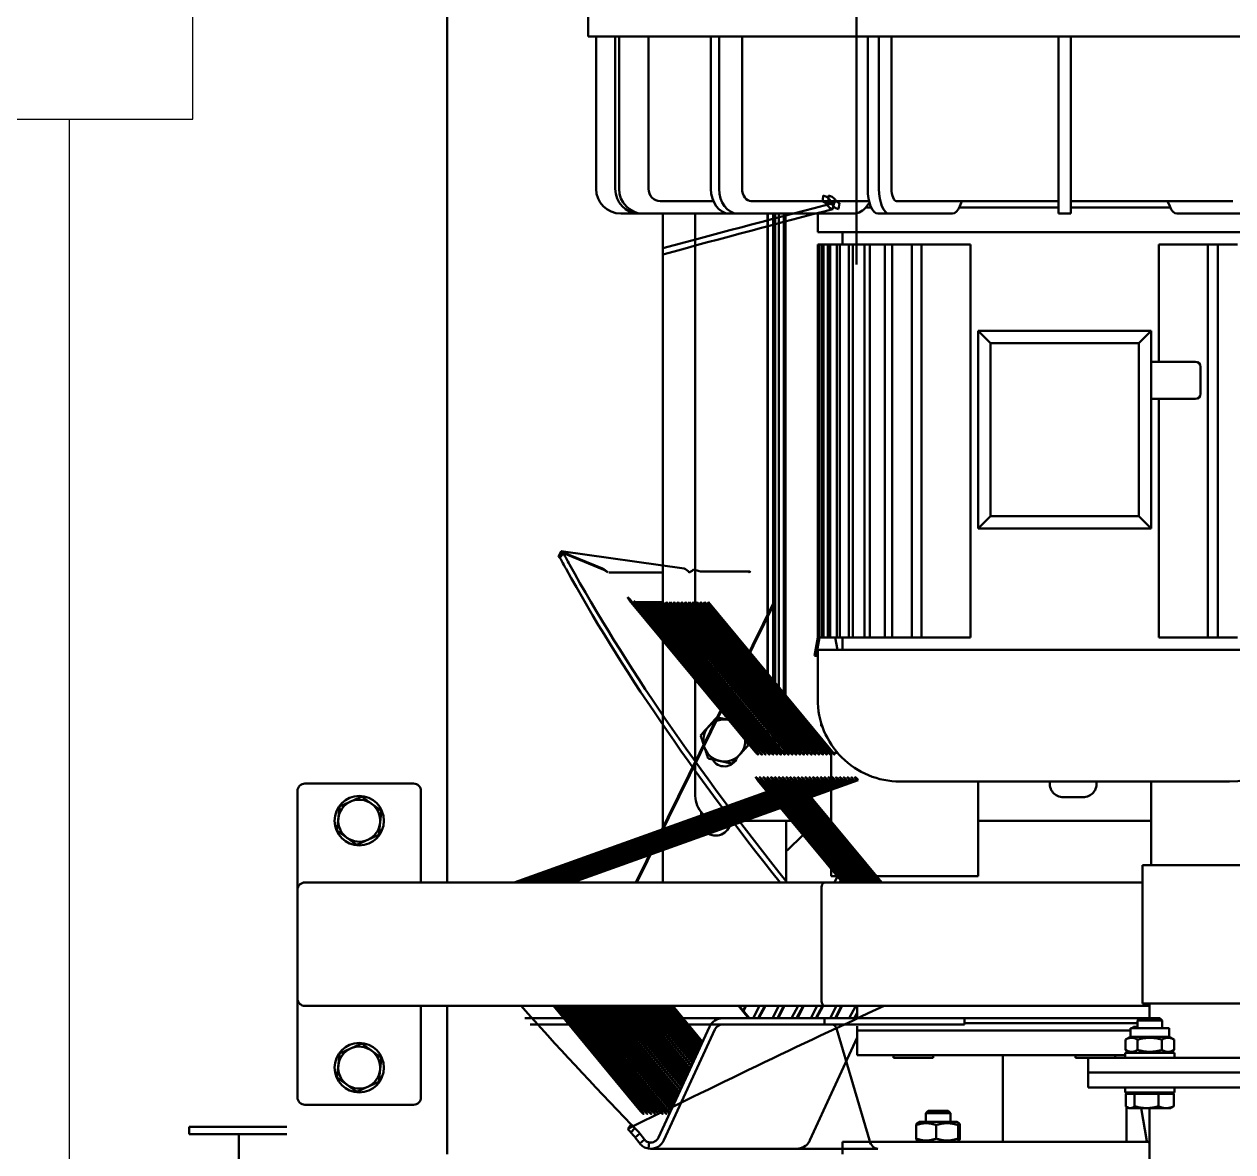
# Model space of a CAD drawing. Extents: x -3873 to 164127, y 7129 to 96529.
# Drawn here: x 61063.2 to 61552.6, y 67053.4 to 67510 of the extents above; entities that cross this region are included whole.
import ezdxf

# ---------------------------------------------------------------- set-up
doc = ezdxf.new("R2010")
doc.units = 0
doc.layers.add('LAYOUT', color=90, linetype='CONTINUOUS')
doc.layers.add('TEXT', color=3, linetype='CONTINUOUS')
doc.layers.add('LAYOUT Kromeka', color=1, linetype='CONTINUOUS', lineweight=5)
doc.layers.add('Visible (ISO)', color=7, linetype='CONTINUOUS', lineweight=50)

# ---------------------------------------------------------------- blocks, each defined once
blk = doc.blocks.new('CD30-500-3500 Giblet chiller')
at = {"layer": 'Visible (ISO)', "color": 0}
for p, q in [((108516.38, 15558.04), (108516.38, 15944.04)), ((108929.92, 15870.54), (108929.92, 15760.54)), ((108935.92, 15760.54), (108935.92, 15870.54)), ((108935.92, 15870.54), (108935.92, 15760.54)), ((108941.92, 15760.54), (108941.92, 15870.54)), ((108595.6, 15651.04), (108595.6, 15851.04)), ((108764.72, 15651.04), (108764.72, 15851.04)), ((108851.92, 15848.54), (108851.92, 15782.54)), ((108907.92, 15782.54), (108907.92, 15848.54)), ((108588.05, 15796.43), (108588.05, 15822.17)), ((108583.05, 15753.54), (108583.05, 15819.11)), ((108600.6, 15820.95), (108600.6, 15812.99)), ((108759.72, 15820.95), (108759.72, 15812.99)), ((108818.05, 15684.37), (108818.05, 15817.71)), ((108759.72, 15812.99), (108600.6, 15812.99)), ((108600.6, 15808.99), (108600.6, 15812.99)), ((108759.72, 15812.99), (108759.72, 15808.99)), ((108600.6, 15808.99), (108759.72, 15808.99)), ((108600.6, 15808.99), (108600.6, 15789.22)), ((108759.72, 15808.99), (108759.72, 15789.22)), ((108648.1, 15804.04), (108648.1, 15786.04)), ((108661.1, 15806.04), (108650.1, 15806.04)), ((108663.1, 15804.04), (108663.1, 15786.04)), ((108583.05, 15792.71), (108585.12, 15793.55)), ((108585.6, 15753.54), (108585.6, 15793.76)), ((108917.92, 15777.69), (108917.92, 15793.29)), ((108921.42, 15793.29), (108917.92, 15793.29)), ((108921.42, 15793.29), (108922.58, 15795.3)), ((108921.42, 15777.69), (108921.42, 15793.29)), ((108926.75, 15795.3), (108922.58, 15795.3)), ((108927.92, 15793.29), (108926.75, 15795.3)), ((108927.92, 15795.49), (108927.92, 15775.49)), ((108927.92, 15795.49), (108929.92, 15795.49)), ((108941.92, 15795.49), (108943.92, 15795.49)), ((108943.92, 15795.49), (108943.92, 15775.49)), ((108944.52, 15793.19), (108943.92, 15793.19)), ((108944.52, 15795.19), (108949.56, 15795.19)), ((108944.52, 15789.06), (108944.52, 15795.19)), ((108950.32, 15793.99), (108949.96, 15794.61)), ((108950.32, 15792.12), (108950.32, 15793.99)), ((108950.32, 15784.21), (108950.32, 15792.12)), ((108648.1, 15789.22), (108600.6, 15789.22)), ((108759.72, 15789.22), (108663.1, 15789.22)), ((108913.92, 15789.57), (108914.84, 15790.49)), ((108913.92, 15781.41), (108913.92, 15789.57)), ((108914.84, 15790.49), (108914.84, 15780.49)), ((108917.92, 15790.49), (108914.84, 15790.49)), ((108926.75, 15790.4), (108922.58, 15790.4)), ((108944.52, 15789.06), (108949.56, 15789.06)), ((108944.52, 15779.35), (108944.52, 15789.06)), ((108635.6, 15786.04), (108715.6, 15786.04)), ((108635.6, 15716.04), (108635.6, 15786.04)), ((108635.6, 15786.04), (108640.6, 15781.04)), ((108715.6, 15786.04), (108710.6, 15781.04)), ((108715.6, 15786.04), (108715.6, 15716.04)), ((108851.92, 15786.04), (108818.05, 15786.04)), ((108833.92, 15786.04), (108833.92, 15716.05)), ((108851.92, 15782.54), (108907.92, 15782.54)), ((108858.92, 15782.54), (108858.92, 15636.79)), ((108913.92, 15785.39), (108907.92, 15785.39)), ((108908.92, 15785.39), (108908.92, 15653.78)), ((108950.32, 15785.39), (109110.92, 15785.39)), ((108963.67, 15784.3), (108950.32, 15782.06)), ((108950.32, 15777.57), (108950.32, 15784.21)), ((108963.92, 15784.62), (108963.92, 15661.04)), ((108710.6, 15781.04), (108640.6, 15781.04)), ((108640.6, 15781.04), (108640.6, 15721.04)), ((108710.6, 15721.04), (108710.6, 15781.04)), ((108913.92, 15781.41), (108914.84, 15780.49)), ((108913.92, 15710.52), (108913.92, 15781.41)), ((108917.92, 15780.49), (108914.84, 15780.49)), ((108915.92, 15710.52), (108915.92, 15780.49)), ((108917.38, 15778.9), (108917.38, 15780.49)), ((108917.92, 15778.99), (108917.38, 15778.9)), ((108917.92, 15778.49), (108917.38, 15778.9)), ((108921.42, 15777.69), (108917.92, 15777.69)), ((108918.92, 15667.04), (108918.92, 15777.69)), ((108918.92, 15667.04), (108918.92, 15777.69)), ((108921.42, 15777.69), (108922.58, 15775.67)), ((108926.75, 15780.58), (108922.58, 15780.58)), ((108927.92, 15777.69), (108926.75, 15775.67)), ((108944.52, 15777.79), (108943.92, 15777.79)), ((108944.52, 15775.79), (108944.52, 15779.35)), ((108944.52, 15779.35), (108949.56, 15779.35)), ((108950.32, 15776.99), (108949.96, 15776.36)), ((108950.32, 15776.99), (108950.32, 15777.57)), ((108926.75, 15775.67), (108922.58, 15775.67)), ((108927.92, 15775.49), (108929.92, 15775.49)), ((108928.92, 15667.04), (108928.92, 15775.49)), ((108941.92, 15775.49), (108943.92, 15775.49)), ((108944.52, 15776.04), (108943.92, 15776.04)), ((108944.52, 15775.79), (108949.56, 15775.79)), ((108963.92, 15776.04), (108949.75, 15776.04)), ((108929.92, 15771.47), (108928.92, 15771.47)), ((108824.42, 15750.47), (108824.42, 15758.47)), ((108929.92, 15755.47), (108929.92, 15760.54)), ((108929.92, 15760.54), (108935.92, 15760.54)), ((108935.92, 15760.54), (108941.92, 15760.54)), ((108578.05, 15753.54), (108516.38, 15753.54)), ((108588.05, 15753.54), (108578.05, 15753.54)), ((108588.05, 15753.54), (108588.05, 15748.54)), ((108929.92, 15755.47), (108928.92, 15755.47)), ((108578.05, 15748.54), (108516.38, 15748.54)), ((108578.05, 15748.54), (108588.05, 15748.54)), ((108583.05, 15682.97), (108583.05, 15748.54)), ((108585.6, 15708.32), (108585.6, 15748.54)), ((108963.92, 15726.04), (108928.92, 15726.04)), ((108640.6, 15721.04), (108635.6, 15716.04)), ((108640.6, 15721.04), (108710.6, 15721.04)), ((108710.6, 15721.04), (108715.6, 15716.04)), ((108715.6, 15716.04), (108635.6, 15716.04)), ((108856.38, 15716.05), (108818.05, 15716.05)), ((108856.38, 15656.43), (108856.38, 15716.05)), ((108583.05, 15709.37), (108585.12, 15708.53)), ((108759.72, 15712.86), (108600.6, 15712.86)), ((108600.6, 15693.09), (108600.6, 15712.86)), ((108759.72, 15693.09), (108759.72, 15712.86)), ((108913.92, 15624.98), (108913.92, 15710.52)), ((108916.42, 15710.52), (108913.92, 15710.52)), ((108916.42, 15624.98), (108916.42, 15710.52)), ((108962.67, 15708.63), (108957.17, 15708.63)), ((108588.05, 15705.65), (108588.05, 15679.91)), ((108951.42, 15703.86), (108952.34, 15704.78)), ((108951.42, 15695.7), (108951.42, 15703.86)), ((108952.34, 15704.78), (108952.34, 15694.78)), ((108955.92, 15704.78), (108952.34, 15704.78)), ((108955.92, 15707.43), (108956.42, 15708.3)), ((108955.92, 15707.43), (108955.92, 15692.13)), ((108962.67, 15707.87), (108957.17, 15707.87)), ((108963.92, 15707.43), (108963.41, 15708.3)), ((108962.67, 15699.02), (108957.17, 15699.02)), ((108929.92, 15697.79), (108928.92, 15697.79)), ((108929.92, 15681.79), (108929.92, 15697.79)), ((108951.42, 15695.7), (108952.34, 15694.78)), ((108955.92, 15694.78), (108952.34, 15694.78)), ((108600.6, 15693.09), (108759.72, 15693.09)), ((108600.6, 15693.09), (108600.6, 15689.09)), ((108600.6, 15681.13), (108600.6, 15689.09)), ((108759.72, 15689.09), (108600.6, 15689.09)), ((108759.72, 15689.09), (108759.72, 15693.09)), ((108759.72, 15681.13), (108759.72, 15689.09)), ((108955.92, 15692.13), (108956.42, 15691.25)), ((108962.67, 15690.92), (108957.17, 15690.92)), ((108963.92, 15692.13), (108963.41, 15691.25)), ((108516.38, 15680.93), (108578.05, 15680.93)), ((108588.05, 15679.91), (108588.05, 15675.34)), ((108600.6, 15681.13), (108759.72, 15681.13)), ((108600.6, 15681.13), (108600.6, 15678.19)), ((108759.72, 15678.19), (108759.72, 15681.13)), ((108929.92, 15681.79), (108928.92, 15681.79)), ((108578.05, 15675.84), (108516.38, 15675.84)), ((108600.6, 15672.19), (108600.6, 15678.19)), ((108759.72, 15678.19), (108600.6, 15678.19)), ((108759.72, 15672.19), (108759.72, 15678.19)), ((108858.92, 15677), (108817.47, 15642.64)), ((108817.47, 15642.18), (108858.92, 15676.54)), ((108858.92, 15675.46), (108817.47, 15641.1)), ((108817.47, 15640.63), (108858.92, 15674.99)), ((108966.77, 15675.36), (108966.77, 15583.4)), ((108578.05, 15671.27), (108516.38, 15671.27)), ((108583.05, 15624.16), (108583.05, 15671.82)), ((108583.64, 15671.97), (108585.12, 15670.87)), ((108585.6, 15670.49), (108585.6, 15672.67)), ((108600.6, 15672.19), (108759.72, 15672.19)), ((108600.6, 15672.19), (108600.6, 15669.94)), ((108759.72, 15669.94), (108600.6, 15669.94)), ((108600.6, 15665.32), (108600.6, 15669.94)), ((108759.72, 15669.94), (108759.72, 15672.19)), ((108759.72, 15665.32), (108759.72, 15669.94)), ((108858.92, 15673.91), (108817.47, 15639.55)), ((108817.47, 15639.09), (108858.92, 15673.44)), ((108858.92, 15672.36), (108817.47, 15638)), ((108817.47, 15637.54), (108858.92, 15671.9)), ((108858.92, 15670.82), (108817.47, 15636.46)), ((108817.47, 15635.99), (108858.92, 15670.35)), ((108918.44, 15658.81), (108963.31, 15671.95)), ((108608.74, 15666.78), (108415.97, 15666.78)), ((108415.97, 15666.78), (108608.02, 15666.78)), ((108588.05, 15665.62), (108588.05, 15618.58)), ((108600.6, 15665.32), (108759.72, 15665.32)), ((108600.6, 15665.32), (108600.6, 15663.59)), ((108759.72, 15663.59), (108759.72, 15665.32)), ((108858.92, 15669.27), (108817.47, 15634.91)), ((108817.47, 15634.45), (108858.92, 15668.81)), ((108858.92, 15667.72), (108817.47, 15633.36)), ((108858.92, 15551.74), (108817.47, 15667.38)), ((108817.47, 15632.9), (108858.92, 15667.26)), ((108817.47, 15666.92), (108858.92, 15551.28)), ((108858.92, 15666.18), (108817.47, 15631.82)), ((108858.92, 15550.2), (108817.47, 15665.84)), ((108817.47, 15631.35), (108858.92, 15665.71)), ((108817.47, 15665.37), (108858.92, 15549.73)), ((108858.92, 15664.63), (108817.47, 15630.27)), ((108858.92, 15667.04), (108856.38, 15667.04)), ((108856.38, 15666.9), (108858.92, 15665.56)), ((108913.92, 15667.04), (108908.92, 15667.04)), ((108908.92, 15666.46), (108913.92, 15663.82)), ((108913.92, 15665.87), (108911.7, 15667.04)), ((108913.92, 15666.16), (108912.24, 15667.04)), ((108917.16, 15667.04), (108918.92, 15667.04)), ((108918.92, 15667.04), (108928.92, 15667.04)), ((108963.31, 15647.91), (108921.78, 15667.04)), ((108584.7, 15659.73), (108583.84, 15659.91)), ((108586.29, 15659.41), (108584.7, 15659.73)), ((108595.6, 15661.04), (108600.6, 15661.04)), ((108600.6, 15660.06), (108600.6, 15663.59)), ((108759.72, 15663.59), (108600.6, 15663.59)), ((108600.6, 15660.06), (108759.72, 15660.06)), ((108600.6, 15660.06), (108600.6, 15658.75)), ((108759.72, 15660.06), (108759.72, 15663.59)), ((108759.72, 15661.04), (108764.72, 15661.04)), ((108759.72, 15658.75), (108759.72, 15660.06)), ((108858.92, 15548.65), (108817.47, 15664.29)), ((108817.47, 15629.81), (108858.92, 15664.17)), ((108817.47, 15663.83), (108858.92, 15548.19)), ((108858.92, 15663.08), (108817.47, 15628.73)), ((108858.92, 15547.1), (108817.47, 15662.75)), ((108817.47, 15628.26), (108858.92, 15662.62)), ((108817.47, 15662.28), (108858.92, 15546.64)), ((108858.92, 15661.54), (108817.47, 15627.18)), ((108858.92, 15545.56), (108817.47, 15661.2)), ((108817.47, 15626.72), (108858.92, 15661.07)), ((108817.47, 15660.73), (108858.92, 15545.09)), ((108858.92, 15544.01), (108817.47, 15659.65)), ((108858.92, 15660.11), (108856.38, 15661.45)), ((108858.92, 15659.83), (108856.38, 15661.16)), ((108913.92, 15658.38), (108908.92, 15661.01)), ((108913.92, 15658.09), (108908.92, 15660.72)), ((108968.92, 15661.04), (108963.92, 15661.04)), ((108966.77, 15642.42), (108966.77, 15661.04)), ((108582.33, 15655.35), (108580.75, 15655.47)), ((108583.2, 15655.29), (108582.33, 15655.35)), ((108584.19, 15656.73), (108582.41, 15658.09)), ((108583.41, 15657.32), (108582.41, 15658.09)), ((108584.19, 15654.48), (108582.41, 15655.84)), ((108583.41, 15655.08), (108582.41, 15655.84)), ((108583.62, 15657.82), (108582.85, 15658.41)), ((108583.62, 15655.57), (108582.85, 15656.16)), ((108584.19, 15656.73), (108583.41, 15657.32)), ((108584.19, 15654.48), (108583.41, 15655.08)), ((108584.62, 15657.05), (108583.62, 15657.82)), ((108584.62, 15654.81), (108583.62, 15655.57)), ((108584.7, 15657.48), (108583.84, 15657.65)), ((108586.29, 15657.15), (108584.7, 15657.48)), ((108600.6, 15656.13), (108600.6, 15658.75)), ((108759.72, 15658.75), (108600.6, 15658.75)), ((108600.6, 15656.13), (108759.72, 15656.13)), ((108600.6, 15656.13), (108600.6, 15655.19)), ((108600.6, 15653.38), (108600.6, 15655.19)), ((108759.72, 15655.19), (108600.6, 15655.19)), ((108805.98, 15657.09), (108745.38, 15606.85)), ((108745.38, 15606.39), (108805.98, 15656.62)), ((108805.98, 15655.54), (108745.38, 15605.3)), ((108745.38, 15604.84), (108805.98, 15655.07)), ((108764.72, 15659.01), (108759.72, 15658.15)), ((108759.72, 15656.13), (108759.72, 15658.75)), ((108759.72, 15655.19), (108759.72, 15656.13)), ((108759.72, 15653.38), (108759.72, 15655.19)), ((108806.38, 15659.04), (108806.38, 15642.47)), ((108856.38, 15656.43), (108806.38, 15656.43)), ((108817.47, 15659.19), (108858.92, 15543.55)), ((108858.92, 15542.46), (108817.47, 15658.11)), ((108817.47, 15657.64), (108858.92, 15542)), ((108858.92, 15540.92), (108817.47, 15656.56)), ((108817.47, 15656.1), (108858.92, 15540.45)), ((108858.92, 15539.37), (108817.47, 15655.01)), ((108833.92, 15656.43), (108833.92, 15633.59)), ((108856.38, 15659.11), (108858.92, 15657.78)), ((108908.92, 15658.68), (108913.92, 15656.04)), ((108913.92, 15656.48), (108913.92, 15653.78)), ((108913.92, 15656.48), (108913.92, 15532.4)), ((108916.42, 15656.48), (108916.42, 15534.64)), ((108916.42, 15653.78), (108916.42, 15656.48)), ((108582.33, 15653.11), (108580.75, 15653.23)), ((108583.2, 15653.05), (108582.33, 15653.11)), ((108588.05, 15651.04), (108595.6, 15651.04)), ((108600.6, 15653.38), (108759.72, 15653.38)), ((108600.6, 15653.38), (108600.6, 15652.77)), ((108600.6, 15651.7), (108600.6, 15652.77)), ((108759.72, 15652.77), (108600.6, 15652.77)), ((108600.6, 15651.7), (108759.72, 15651.7)), ((108600.6, 15651.7), (108600.6, 15651.4)), ((108759.72, 15651.4), (108600.6, 15651.4)), ((108600.6, 15651.05), (108600.6, 15651.4)), ((108600.6, 15651.05), (108759.72, 15651.05)), ((108600.6, 15651.05), (108600.6, 15651.04)), ((108600.6, 15651.04), (108759.72, 15651.04)), ((108805.98, 15653.99), (108745.38, 15603.76)), ((108745.38, 15603.29), (108805.98, 15653.53)), ((108805.98, 15652.45), (108745.38, 15602.21)), ((108745.38, 15601.75), (108805.98, 15651.98)), ((108805.98, 15650.9), (108745.38, 15600.66)), ((108745.38, 15600.2), (108805.98, 15650.44)), ((108759.72, 15652.77), (108759.72, 15653.38)), ((108759.72, 15651.7), (108759.72, 15652.77)), ((108759.72, 15651.72), (108767.15, 15650.44)), ((108759.72, 15651.4), (108759.72, 15651.7)), ((108759.72, 15651.05), (108759.72, 15651.4)), ((108759.72, 15651.07), (108767.15, 15649.79)), ((108759.72, 15651.04), (108759.72, 15651.05)), ((108764.72, 15651.04), (108784.72, 15651.04)), ((108767.15, 15649.79), (108767.15, 15651.04)), ((108794.45, 15652.5), (108795.58, 15652.5)), ((108795.58, 15652.5), (108795.58, 15652.86)), ((108817.47, 15654.55), (108858.92, 15538.91)), ((108858.92, 15537.83), (108817.47, 15653.47)), ((108817.47, 15653), (108858.92, 15537.36)), ((108858.92, 15536.28), (108817.47, 15651.92)), ((108817.47, 15651.46), (108858.92, 15535.82)), ((108858.92, 15534.73), (108817.47, 15650.37)), ((108817.47, 15649.91), (108858.92, 15534.27)), ((108858.92, 15588.29), (108858.92, 15653.78)), ((108858.92, 15653.78), (108858.92, 15443.41)), ((108861.92, 15652.54), (108905.92, 15652.54)), ((108905.92, 15652.54), (108861.92, 15652.54)), ((108908.92, 15653.78), (108908.92, 15443.41)), ((108913.92, 15650.59), (108908.92, 15653.23)), ((108913.92, 15650.31), (108908.92, 15652.94)), ((108908.92, 15650.89), (108913.92, 15648.26)), ((108916.42, 15653.78), (108913.92, 15653.78)), ((108805.98, 15649.35), (108745.38, 15599.12)), ((108745.38, 15598.65), (108805.98, 15648.89)), ((108805.98, 15647.81), (108745.38, 15597.57)), ((108745.38, 15597.11), (108805.98, 15647.34)), ((108805.98, 15646.26), (108745.38, 15596.03)), ((108745.38, 15595.56), (108805.98, 15645.8)), ((108858.92, 15533.19), (108817.47, 15648.83)), ((108817.47, 15648.36), (108858.92, 15532.72)), ((108858.92, 15531.64), (108817.47, 15647.28)), ((108817.47, 15646.82), (108858.92, 15531.18)), ((108858.92, 15530.09), (108817.47, 15645.74)), ((108817.47, 15645.27), (108858.92, 15529.63)), ((108913.92, 15642.81), (108908.92, 15645.44)), ((108913.92, 15642.52), (108908.92, 15645.16)), ((108805.98, 15644.71), (108745.38, 15594.48)), ((108745.38, 15594.01), (108805.98, 15644.25)), ((108805.98, 15643.17), (108745.38, 15592.93)), ((108745.38, 15592.47), (108805.98, 15642.7)), ((108805.98, 15641.62), (108745.38, 15591.39)), ((108745.38, 15590.92), (108805.98, 15641.16)), ((108805.98, 15640.08), (108745.38, 15589.84)), ((108806.38, 15641.76), (108806.38, 15642.47)), ((108806.38, 15640.48), (108806.38, 15641.76)), ((108806.38, 15639.77), (108806.38, 15640.48)), ((108858.92, 15528.55), (108817.47, 15644.19)), ((108817.47, 15643.73), (108858.92, 15528.08)), ((108908.92, 15643.11), (108913.92, 15640.48)), ((108966.77, 15583.4), (108966.77, 15642.42)), ((108806.38, 15638.06), (108588.05, 15638.06)), ((108806.38, 15637.32), (108588.05, 15637.32)), ((108806.38, 15635.32), (108588.05, 15635.32)), ((108745.38, 15589.38), (108805.98, 15639.61)), ((108805.98, 15638.53), (108745.38, 15588.29)), ((108745.38, 15587.83), (108805.98, 15638.07)), ((108805.98, 15636.98), (108745.38, 15586.75)), ((108745.38, 15586.28), (108805.98, 15636.52)), ((108805.98, 15635.44), (108745.38, 15585.2)), ((108806.38, 15638.24), (108806.38, 15639.77)), ((108806.38, 15638.06), (108806.38, 15638.24)), ((108806.38, 15638.06), (108806.38, 15637.32)), ((108806.38, 15637.32), (108806.38, 15635.32)), ((108806.38, 15635.32), (108806.38, 15633.85)), ((108833.92, 15638.29), (108858.92, 15638.29)), ((108858.92, 15630.79), (108858.92, 15636.79)), ((108913.92, 15635.03), (108908.92, 15637.66)), ((108913.92, 15634.74), (108908.92, 15637.38)), ((108908.92, 15635.33), (108913.92, 15632.69)), ((108806.38, 15633.85), (108588.05, 15633.85)), ((108806.38, 15632.95), (108588.05, 15632.95)), ((108806.38, 15630.87), (108588.05, 15630.87)), ((108806.38, 15630.66), (108588.05, 15630.66)), ((108745.38, 15584.74), (108805.98, 15634.97)), ((108805.98, 15633.89), (108745.38, 15583.65)), ((108745.38, 15633.72), (108858.92, 15577.84)), ((108745.38, 15583.19), (108805.98, 15633.43)), ((108745.38, 15633.34), (108858.92, 15577.46)), ((108805.98, 15632.34), (108745.38, 15582.11)), ((108745.38, 15581.64), (108805.98, 15631.88)), ((108805.98, 15630.8), (108745.38, 15580.56)), ((108745.38, 15580.1), (108805.98, 15630.33)), ((108806.38, 15633.85), (108806.38, 15632.95)), ((108806.38, 15630.87), (108806.38, 15632.95)), ((108806.38, 15630.66), (108806.38, 15630.87)), ((108833.92, 15629.11), (108833.92, 15633.59)), ((108858.92, 15630.79), (108858.92, 15588.29)), ((108805.98, 15626.16), (108744.7, 15575.35)), ((108744.7, 15574.89), (108805.98, 15625.69)), ((108744.93, 15576.63), (108805.98, 15627.24)), ((108805.98, 15629.25), (108745.38, 15579.02)), ((108745.38, 15578.55), (108805.98, 15628.79)), ((108805.98, 15627.7), (108745.38, 15577.47)), ((108833.92, 15629.11), (108833.92, 15627.4)), ((108833.92, 15627.4), (108833.92, 15625.91)), ((108833.92, 15625.91), (108833.92, 15611.47)), ((108913.92, 15627.24), (108908.92, 15629.88)), ((108913.92, 15626.96), (108908.92, 15629.59)), ((108908.92, 15627.54), (108913.92, 15624.91)), ((108516.38, 15620.45), (108578.05, 15620.45)), ((108733.06, 15623.51), (108733.38, 15623.78)), ((108733.06, 15623.12), (108733.06, 15623.51)), ((108733.06, 15623.12), (108733.38, 15623.39)), ((108733.06, 15623.12), (108733.06, 15603.78)), ((108908.92, 15619.29), (108913.92, 15623.44)), ((108908.92, 15618.91), (108913.92, 15623.05)), ((108910.98, 15621.01), (108908.92, 15622.1)), ((108910.77, 15620.83), (108908.92, 15621.81)), ((108913.92, 15624.98), (108913.92, 15613.87)), ((108916.42, 15613.87), (108916.42, 15624.98)), ((108588.05, 15618.58), (108588.05, 15615.23)), ((108810.66, 15615.79), (108811.28, 15615.79)), ((108908.92, 15619.76), (108909.26, 15619.58)), ((108578.05, 15611.14), (108516.38, 15611.14)), ((108588.05, 15615.23), (108588.05, 15580.15)), ((108913.92, 15612.58), (108913.92, 15613.87)), ((108916.42, 15612.58), (108916.42, 15613.87)), ((108578.05, 15607.8), (108516.38, 15607.8)), ((108583.05, 15587.3), (108583.05, 15608.79)), ((108917.38, 15607.21), (108962.25, 15586.54)), ((108918.44, 15609.44), (108963.31, 15588.77)), ((108588.05, 15601.47), (108823.92, 15601.47)), ((108833.92, 15603.79), (108830.32, 15603.79)), ((108923.41, 15604.43), (108908.92, 15592.42)), ((108908.92, 15591.96), (108923.77, 15604.27)), ((108924.61, 15603.88), (108908.92, 15590.87)), ((108908.92, 15590.41), (108924.96, 15603.71)), ((108925.8, 15603.33), (108908.92, 15589.33)), ((108908.92, 15588.86), (108926.16, 15603.16)), ((108927, 15602.77), (108908.92, 15587.78)), ((108908.92, 15587.32), (108927.36, 15602.61)), ((108928.2, 15602.22), (108908.92, 15586.23)), ((108908.92, 15585.77), (108928.56, 15602.06)), ((108929.4, 15601.67), (108908.92, 15584.69)), ((108908.92, 15584.22), (108929.76, 15601.5)), ((108930.6, 15601.12), (108908.92, 15583.14)), ((108908.92, 15582.68), (108930.96, 15600.95)), ((108731.8, 15596.95), (108724.8, 15547.16)), ((108931.8, 15600.56), (108908.92, 15581.6)), ((108908.92, 15581.13), (108932.16, 15600.4)), ((108933, 15600.01), (108908.92, 15580.05)), ((108908.92, 15579.59), (108933.36, 15599.85)), ((108934.2, 15599.46), (108908.92, 15578.5)), ((108908.92, 15578.04), (108934.56, 15599.29)), ((108935.4, 15598.91), (108908.92, 15576.96)), ((108908.92, 15576.49), (108935.76, 15598.74)), ((108936.59, 15598.36), (108908.92, 15575.41)), ((108908.92, 15574.95), (108936.95, 15598.19)), ((108937.79, 15597.8), (108908.92, 15573.86)), ((108908.92, 15573.4), (108938.15, 15597.64)), ((108938.99, 15597.25), (108908.92, 15572.32)), ((108908.92, 15571.85), (108939.35, 15597.08)), ((108940.19, 15596.7), (108908.92, 15570.77)), ((108908.92, 15570.31), (108940.55, 15596.53)), ((108941.39, 15596.15), (108908.92, 15569.23)), ((108908.92, 15568.76), (108941.75, 15595.98)), ((108942.59, 15595.59), (108908.92, 15567.68)), ((108908.92, 15567.21), (108942.95, 15595.43)), ((108943.79, 15595.04), (108908.92, 15566.13)), ((108908.92, 15565.67), (108944.15, 15594.88)), ((108944.99, 15594.49), (108908.92, 15564.59)), ((108908.92, 15564.12), (108945.35, 15594.32)), ((108946.19, 15593.94), (108908.92, 15563.04)), ((108908.92, 15562.58), (108946.55, 15593.77)), ((108947.39, 15593.38), (108908.92, 15561.49)), ((108908.92, 15561.03), (108947.75, 15593.22)), ((108948.58, 15592.83), (108908.92, 15559.95)), ((108908.92, 15559.48), (108948.94, 15592.67)), ((108949.78, 15592.28), (108908.92, 15558.4)), ((108908.92, 15557.94), (108950.14, 15592.11)), ((108950.98, 15591.73), (108908.92, 15556.85)), ((108908.92, 15556.39), (108951.34, 15591.56)), ((108588.05, 15588.29), (108858.92, 15588.29)), ((108733.38, 15588.29), (108733.38, 15566.46)), ((108745.38, 15588.29), (108745.38, 15577.48)), ((108951.53, 15590.63), (108908.92, 15555.31)), ((108908.92, 15554.84), (108951.53, 15590.17)), ((108951.53, 15589.09), (108908.92, 15553.76)), ((108908.92, 15553.3), (108951.53, 15588.62)), ((108951.53, 15587.54), (108908.92, 15552.22)), ((108908.92, 15551.75), (108951.53, 15587.08)), ((108516.38, 15582.54), (108578.05, 15582.54)), ((108951.53, 15585.99), (108908.92, 15550.67)), ((108908.92, 15550.21), (108951.53, 15585.53)), ((108951.53, 15584.45), (108908.92, 15549.12)), ((108908.92, 15548.66), (108951.53, 15583.98)), ((108951.53, 15582.9), (108908.92, 15547.58)), ((108908.92, 15547.11), (108951.53, 15582.44)), ((108951.53, 15581.36), (108908.92, 15546.03)), ((108966.7, 15582.49), (108964.23, 15582.87)), ((108588.05, 15580.15), (108588.05, 15578.6)), ((108588.05, 15578.6), (108588.05, 15571.27)), ((108745.38, 15577.4), (108745.38, 15577.01)), ((108908.92, 15545.57), (108951.53, 15580.89)), ((108951.53, 15579.81), (108908.92, 15544.48)), ((108908.92, 15544.02), (108951.53, 15579.35)), ((108960.19, 15575.41), (108958.41, 15576.98)), ((108962.26, 15577.16), (108960.65, 15579.06)), ((108964.63, 15579.03), (108963.02, 15580.92)), ((108956.9, 15575.56), (108958.73, 15574.16)), ((108578.05, 15570.64), (108516.38, 15570.64)), ((108578.05, 15569.09), (108516.38, 15569.09)), ((108731.8, 15563.85), (108725.13, 15547.69)), ((108732.39, 15564.5), (108725.61, 15548.08)), ((108731.8, 15563.85), (108732.07, 15563.72)), ((108506.38, 15558.04), (108516.38, 15558.04)), ((108578.05, 15561.32), (108516.38, 15561.32)), ((108727.07, 15546.11), (108724.8, 15547.16)), ((108727.39, 15546.65), (108725.13, 15547.69)), ((108727.44, 15546.68), (108725.61, 15548.08)), ((108727.42, 15546.7), (108727.39, 15546.65)), ((108458.92, 15501.04), (108858.92, 15501.04)), ((108908.92, 15501.04), (108968.92, 15501.04)), ((108821.92, 15490.41), (108858.92, 15490.41)), ((108908.92, 15490.41), (108945.92, 15490.41)), ((108818.92, 15443.41), (108818.92, 15487.41)), ((108948.92, 15487.41), (108948.92, 15443.41)), ((108861.92, 15440.41), (108821.92, 15440.41)), ((108905.92, 15440.41), (108861.92, 15440.41)), ((108861.92, 15440.41), (108905.92, 15440.41)), ((108945.92, 15440.41), (108905.92, 15440.41)), ((108957.92, 15436.04), (108957.92, 15432.81)), ((108960.92, 15436.04), (108960.92, 15432.81)), ((108957.92, 15428.48), (108957.92, 15432.81)), ((108960.92, 15432.81), (108960.92, 15428.48)), ((108957.92, 15428.48), (108957.92, 15397.54)), ((108960.92, 15428.48), (108960.92, 15397.54)), ((108960.92, 15416.69), (109004.92, 15416.69)), ((108957.92, 15396.54), (108957.92, 15397.54)), ((108957.92, 15396.54), (108960.92, 15396.54)), ((108960.92, 15397.54), (108960.92, 15396.54))]:
    blk.add_line(p, q, dxfattribs=at)
for centre in [(108833.92, 15465.41), (108933.92, 15465.41)]:
    blk.add_circle(centre, 10, dxfattribs=at)
for centre, radius, start, end in [((108784.72, 15817.71), 33.33, 0, 90), ((108650.1, 15804.04), 2, 90, 180), ((108661.1, 15804.04), 2, 0, 90), ((108818.92, 15758.47), 5.5, 0, 99.0821), ((108818.92, 15750.47), 5.5, 260.9179, 0), ((108784.72, 15684.37), 33.33, 270, 0), ((108801.42, 15613.22), 8.5, 107.9407, 167.9407), ((108801.42, 15613.22), 8.5, 47.9407, 107.9407), ((108801.42, 15613.22), 8.5, 347.9407, 47.9407), ((108806.42, 15613.22), 5.5, 298.9685, 68.4762), ((108833.92, 15609.79), 6, 270, 90), ((108801.42, 15613.22), 8.5, 167.9407, 227.9407), ((108801.42, 15613.22), 8.5, 287.9407, 347.9407), ((108823.92, 15611.47), 10, 270, 0), ((108801.42, 15613.22), 8.5, 227.9407, 287.9407), ((108821.92, 15487.41), 3, 90, 180), ((108945.92, 15487.41), 3, 0, 90), ((108833.92, 15465.41), 8.5, 84.1118, 144.1118), ((108833.92, 15465.41), 8.5, 24.1118, 84.1118), ((108933.92, 15465.41), 8.5, 84.1118, 144.1118), ((108933.92, 15465.41), 8.5, 24.1118, 84.1118), ((108833.92, 15465.41), 8.5, 144.1118, 204.1118), ((108833.92, 15465.41), 8.5, 324.1118, 24.1118), ((108933.92, 15465.41), 8.5, 144.1118, 204.1118), ((108933.92, 15465.41), 8.5, 324.1118, 24.1118), ((108833.92, 15465.41), 8.5, 204.1118, 264.1118), ((108833.92, 15465.41), 8.5, 264.1118, 324.1118), ((108933.92, 15465.41), 8.5, 204.1118, 264.1118), ((108933.92, 15465.41), 8.5, 264.1118, 324.1118), ((108821.92, 15443.41), 3, 180, 270), ((108861.92, 15443.41), 3, 180, 270), ((108861.92, 15443.41), 3, 180, 270), ((108905.92, 15443.41), 3, 270, 0), ((108905.92, 15443.41), 3, 270, 0), ((108945.92, 15443.41), 3, 270, 0)]:
    blk.add_arc(centre, radius, start, end, dxfattribs=at)
for centre, major_axis, ratio, start_param, end_param in [((108578.05, 15796.43), (10, 0), 0.406737, 5.497787, 6.283185), ((108578.05, 15705.65), (10, 0), 0.406737, 0, 0.785398), ((108578.05, 15682.97), (-5, 0), 0.406778, 1.570803, 3.141594), ((108578.05, 15679.91), (10, 0), 0.406737, 4.712389, 6.283185), ((108578.05, 15675.34), (10, 0), 0.406737, 4.712389, 6.283185), ((109166.35, 15524.86), (-411.26, 769.16), 0.185722, 1.272443, 1.407995), ((108960.77, 15675.36), (6, 0), 0.627902, 5.148721, 6.283185), ((108578.05, 15665.62), (10, 0), 0.743145, 0, 0.785398), ((108817.47, 15667.15), (-1.14, -0.97), 0.118456, 4.61212, 7.753713), ((108817.47, 15665.61), (-1.14, -0.97), 0.118456, 4.61212, 7.753713), ((108817.47, 15664.06), (-1.14, -0.97), 0.118456, 4.61212, 7.753713), ((108817.47, 15662.51), (-1.14, -0.97), 0.118456, 4.61212, 7.753713), ((108817.47, 15660.97), (-1.14, -0.97), 0.118456, 4.61212, 7.753713), ((108817.47, 15659.42), (-1.14, -0.97), 0.118456, 4.61212, 7.753713), ((108592.18, 15919.1), (243.37, 317.44), 0.446232, 4.15058, 4.152119), ((108573.3, 15904.46), (243.42, 317.52), 0.446274, 4.217579, 4.217581), ((108592.18, 15918.75), (242.58, 318.05), 0.449638, 4.145007, 4.146546), ((108573.32, 15904.12), (242.58, 318.05), 0.449634, 4.21202, 4.212022), ((108654.47, 15452.27), (-96.47, 333.34), 0.039688, 0.895545, 1.139025), ((108593.96, 15917.74), (243.37, 317.44), 0.446232, 4.15058, 4.152119), ((108575.08, 15903.06), (243.38, 317.46), 0.446255, 4.217584, 4.217587), ((108593.96, 15917.39), (242.58, 318.05), 0.449638, 4.145007, 4.146546), ((108580.32, 15660.38), (-6.04, 0.47), 0.744488, 2.418821, 2.530794), ((108580.32, 15658.11), (-6.04, 0.46), 0.740298, 2.418104, 2.530076), ((108656.89, 15454.61), (-96.44, 328.85), 0.040187, 0.895521, 1.140408), ((108805.98, 15656.85), (1.14, 0.97), 0.118456, 4.61212, 7.753713), ((108805.98, 15655.31), (1.14, 0.97), 0.118456, 4.61212, 7.753713), ((108805.98, 15653.76), (1.14, 0.97), 0.118456, 4.61212, 7.753713), ((108817.47, 15656.33), (-1.14, -0.97), 0.118456, 4.61212, 7.753713), ((108817.47, 15657.87), (-1.14, -0.97), 0.118456, 4.61212, 7.753713), ((108817.47, 15654.78), (-1.14, -0.97), 0.118456, 4.61212, 7.753713), ((108919.92, 15656.82), (-3.5, 0), 0.627902, 5.148721, 6.283185), ((108575.08, 15902.79), (242.59, 318.07), 0.449661, 4.212012, 4.212014), ((108805.98, 15652.21), (1.14, 0.97), 0.118456, 4.61212, 7.753713), ((108805.98, 15650.67), (1.14, 0.97), 0.118456, 4.61212, 7.753713), ((108805.98, 15649.12), (1.14, 0.97), 0.118456, 4.61212, 7.753713), ((108817.47, 15653.24), (-1.14, -0.97), 0.118456, 4.61212, 7.753713), ((108817.47, 15651.69), (-1.14, -0.97), 0.118456, 4.61212, 7.753713), ((108817.47, 15650.14), (-1.14, -0.97), 0.118456, 4.61212, 7.753713), ((108902.5, 15749.48), (363.42, -386.72), 0.22136, 4.75898, 4.792653), ((108861.92, 15653.78), (-3, 0), 0.414214, 0, 1.570796), ((108861.92, 15653.78), (-3, 0), 0.414214, 0, 1.570796), ((108905.92, 15653.78), (-3, 0), 0.414214, 1.570796, 3.141593), ((108905.92, 15653.78), (-3, 0), 0.414214, 1.570796, 3.141593), ((108805.98, 15647.58), (1.14, 0.97), 0.118456, 4.61212, 7.753713), ((108805.98, 15646.03), (1.14, 0.97), 0.118456, 4.61212, 7.753713), ((108805.98, 15644.48), (1.14, 0.97), 0.118456, 4.61212, 7.753713), ((108817.47, 15648.6), (-1.14, -0.97), 0.118456, 4.61212, 7.753713), ((108817.47, 15647.05), (-1.14, -0.97), 0.118456, 4.61212, 7.753713), ((108817.47, 15645.5), (-1.14, -0.97), 0.118456, 4.61212, 7.753713), ((108960.77, 15642.54), (6, 0), 0.987972, 0.755893, 1.134464), ((108805.98, 15642.94), (1.14, 0.97), 0.118456, 4.61212, 7.753713), ((108805.98, 15641.39), (1.14, 0.97), 0.118456, 4.61212, 7.753713), ((108805.98, 15639.84), (1.14, 0.97), 0.118456, 4.61212, 7.753713), ((108817.47, 15643.96), (-1.14, -0.97), 0.118456, 4.61212, 7.753713), ((108817.47, 15642.41), (-1.14, -0.97), 0.118456, 4.61212, 7.753713), ((108817.47, 15640.86), (-1.14, -0.97), 0.118456, 4.61212, 7.753713), ((108903.78, 15902.44), (349.23, 379.53), 0.313483, 3.894009, 4.262137), ((108905.61, 15901.04), (349.23, 379.53), 0.313483, 3.894009, 4.257146), ((108805.98, 15638.3), (1.14, 0.97), 0.118456, 4.61212, 7.753713), ((108805.98, 15636.75), (1.14, 0.97), 0.118456, 4.61212, 7.753713), ((108805.98, 15635.2), (1.14, 0.97), 0.118456, 4.61212, 7.753713), ((108817.47, 15639.32), (-1.14, -0.97), 0.118456, 4.61212, 7.753713), ((108817.47, 15637.77), (-1.14, -0.97), 0.118456, 4.61212, 7.753713), ((108817.47, 15636.23), (-1.14, -0.97), 0.118456, 4.61212, 7.753713), ((108805.98, 15633.66), (1.14, 0.97), 0.118456, 4.61212, 7.753713), ((108805.98, 15632.11), (1.14, 0.97), 0.118456, 4.61212, 7.753713), ((108805.98, 15630.57), (1.14, 0.97), 0.118456, 4.61212, 7.753713), ((108817.47, 15634.68), (-1.14, -0.97), 0.118456, 4.61212, 7.753713), ((108817.47, 15631.59), (-1.14, -0.97), 0.118456, 4.61212, 7.753713), ((108817.47, 15630.04), (-1.14, -0.97), 0.118456, 4.61212, 7.753713), ((108817.47, 15633.13), (-1.14, -0.97), 0.118456, 4.61212, 7.753713), ((108805.98, 15629.02), (1.14, 0.97), 0.118456, 4.61212, 7.753713), ((108805.98, 15627.47), (1.14, 0.97), 0.118456, 4.61212, 7.753713), ((108805.98, 15625.93), (1.14, 0.97), 0.118456, 4.61212, 7.753713), ((108817.47, 15628.49), (-1.14, -0.97), 0.118456, 4.61212, 7.753713), ((108817.47, 15626.95), (-1.14, -0.97), 0.118456, 4.61212, 7.753713), ((108578.05, 15624.16), (-5, 0), 0.74322, 1.570809, 3.141599), ((108578.05, 15618.58), (10, 0), 0.743145, 4.712389, 6.283185), ((108578.05, 15615.23), (10, 0), 0.743145, 4.712389, 6.283185), ((108919.92, 15612.58), (-6, 0), 0.987972, 0, 1.134464), ((108919.92, 15612.58), (-3.5, 0), 0.987972, 0, 1.134464), ((108733.06, 15603.24), (1.6, 5.87), 0.023485, 1.484887, 2.008486), ((108737.24, 15594.45), (-6, 0), 0.987972, 5.410521, 5.846853), ((108731.13, 15601.64), (2.23, -2.69), 0.099396, 0.119328, 1.166526), ((108951.53, 15590.4), (-1.14, -0.97), 0.118456, 3.970388, 4.61212), ((108951.53, 15590.4), (1.14, 0.97), 0.118456, 4.61212, 5.564364), ((108578.05, 15587.3), (-5, 0), 0.951153, 1.570852, 3.141643), ((108951.53, 15588.86), (1.14, 0.97), 0.118456, 4.61212, 7.753713), ((108951.53, 15587.31), (1.14, 0.97), 0.118456, 4.61212, 7.753713), ((108951.53, 15585.76), (1.14, 0.97), 0.118456, 4.61212, 7.753713), ((108960.77, 15583.4), (3.5, 0), 0.987972, 6.128672, 7.417649), ((108960.77, 15583.4), (6, 0), 0.987972, 6.128672, 7.417649), ((108951.53, 15584.22), (1.14, 0.97), 0.118456, 4.61212, 7.753713), ((108951.53, 15582.67), (1.14, 0.97), 0.118456, 4.61212, 7.753713), ((108951.53, 15581.12), (1.14, 0.97), 0.118456, 4.61212, 7.753713), ((108578.05, 15580.15), (10, 0), 0.951057, 4.712389, 6.283185), ((108578.05, 15578.6), (10, 0), 0.951057, 4.712389, 6.283185), ((108951.53, 15579.58), (1.14, 0.97), 0.118456, 4.61212, 7.753713), ((109093.03, 15822.92), (-674.1, -572.53), 0.118456, 1.273872, 1.277431), ((109094.64, 15821.03), (-674.1, -572.53), 0.118456, 1.273872, 1.277431), ((108744.7, 15575.12), (-1.14, -0.97), 0.118456, 4.61212, 7.753713), ((108902.19, 15751.04), (349.23, 379.53), 0.313483, 4.402282, 4.532881), ((108578.05, 15571.27), (10, 0), 0.994522, 4.712389, 6.283185), ((108857.75, 15866.3), (-166.16, -360.68), 0.065351, 0.515579, 0.518739), ((108860.01, 15865.26), (-166.16, -360.68), 0.065351, 0.515579, 0.518739)]:
    blk.add_ellipse(centre, major_axis=major_axis, ratio=ratio, start_param=start_param, end_param=end_param, dxfattribs=at)
for points, weights in [([(108922.58, 15795.3), (108921.16, 15792.85), (108922.58, 15790.4)], [1, 1.15470053838, 1]), ([(108926.75, 15790.4), (108928.17, 15792.85), (108926.75, 15795.3)], [1, 1.15470053838, 1]), ([(108950.32, 15792.12), (108950.32, 15793.55), (108949.56, 15795.19)], [1, 1.0379548493, 1]), ([(108949.56, 15795.19), (108949.8, 15794.89), (108949.96, 15794.61)], [1, 1.01159652537, 1.01610676779]), ([(108949.56, 15789.06), (108950.32, 15790.7), (108950.32, 15792.12)], [1, 1.0379548493, 1]), ([(108922.58, 15790.4), (108921.16, 15785.49), (108922.58, 15780.58)], [1, 1.15470053838, 1]), ([(108926.75, 15780.58), (108928.17, 15785.49), (108926.75, 15790.4)], [1, 1.15470053838, 1]), ([(108950.32, 15784.21), (108950.32, 15786.46), (108949.56, 15789.06)], [1, 1.0379548493, 1]), ([(108949.56, 15779.35), (108950.32, 15781.95), (108950.32, 15784.21)], [1, 1.0379548493, 1]), ([(108922.58, 15780.58), (108921.16, 15778.13), (108922.58, 15775.67)], [1, 1.15470053838, 1]), ([(108926.75, 15775.67), (108928.17, 15778.13), (108926.75, 15780.58)], [1, 1.15470053838, 1]), ([(108950.32, 15777.57), (108950.32, 15778.4), (108949.56, 15779.35)], [1, 1.0379548493, 1]), ([(108949.56, 15775.79), (108950.32, 15776.74), (108950.32, 15777.57)], [1, 1.0379548493, 1]), ([(108957.17, 15708.63), (108955.75, 15708.25), (108957.17, 15707.87)], [1, 1.15470053838, 1]), ([(108962.67, 15707.87), (108964.08, 15708.25), (108962.67, 15708.63)], [1, 1.15470053838, 1]), ([(108957.17, 15707.87), (108955.75, 15703.45), (108957.17, 15699.02)], [1, 1.15470053838, 1]), ([(108962.67, 15699.02), (108964.08, 15703.45), (108962.67, 15707.87)], [1, 1.15470053838, 1]), ([(108957.17, 15699.02), (108955.75, 15694.97), (108957.17, 15690.92)], [1, 1.15470053838, 1]), ([(108962.67, 15690.92), (108964.08, 15694.97), (108962.67, 15699.02)], [1, 1.15470053838, 1]), ([(108957.17, 15690.92), (108956.51, 15691.1), (108956.42, 15691.25)], [1, 1.06624434835, 1.0757556855]), ([(108963.41, 15691.25), (108963.32, 15691.1), (108962.67, 15690.92)], [1.0757556855, 1.06624434835, 1]), ([(108794.13, 15619.8), (108796.63, 15620.61), (108798.8, 15621.31)], [1, 1.0379548493, 1]), ([(108798.8, 15621.31), (108800.97, 15622.01), (108803.47, 15622.82)], [1, 1.0379548493, 1]), ([(108803.47, 15622.82), (108805.42, 15621.06), (108807.11, 15619.53)], [1, 1.0379548493, 1]), ([(108793.11, 15615), (108793.58, 15617.22), (108794.13, 15619.8)], [1, 1.0379548493, 1]), ([(108807.11, 15619.53), (108808.8, 15618.01), (108810.76, 15616.24)], [1, 1.0379548493, 1]), ([(108810.76, 15616.24), (108810.21, 15613.67), (108809.73, 15611.45)], [1, 1.0379548493, 1]), ([(108792.08, 15610.2), (108792.63, 15612.77), (108793.11, 15615)], [1, 1.0379548493, 1]), ([(108809.73, 15611.45), (108809.25, 15609.22), (108808.7, 15606.65)], [1, 1.0379548493, 1]), ([(108795.72, 15606.91), (108794.03, 15608.44), (108792.08, 15610.2)], [1, 1.0379548493, 1]), ([(108799.37, 15603.62), (108797.41, 15605.38), (108795.72, 15606.91)], [1, 1.0379548493, 1]), ([(108808.7, 15606.65), (108806.2, 15605.84), (108804.04, 15605.13)], [1, 1.0379548493, 1]), ([(108804.04, 15605.13), (108801.87, 15604.43), (108799.37, 15603.62)], [1, 1.0379548493, 1]), ([(108827.03, 15470.39), (108828.37, 15472.24), (108829.91, 15474.37)], [1, 1.0379548493, 1]), ([(108829.91, 15474.37), (108832.52, 15474.1), (108834.79, 15473.86)], [1, 1.0379548493, 1]), ([(108834.79, 15473.86), (108837.06, 15473.63), (108839.67, 15473.36)], [1, 1.0379548493, 1]), ([(108927.03, 15470.39), (108928.37, 15472.24), (108929.91, 15474.37)], [1, 1.0379548493, 1]), ([(108929.91, 15474.37), (108932.52, 15474.1), (108934.79, 15473.86)], [1, 1.0379548493, 1]), ([(108934.79, 15473.86), (108937.06, 15473.63), (108939.67, 15473.36)], [1, 1.0379548493, 1]), ([(108824.15, 15466.42), (108825.7, 15468.55), (108827.03, 15470.39)], [1, 1.0379548493, 1]), ([(108839.67, 15473.36), (108840.75, 15470.96), (108841.68, 15468.88)], [1, 1.0379548493, 1]), ([(108841.68, 15468.88), (108842.61, 15466.8), (108843.68, 15464.4)], [1, 1.0379548493, 1]), ([(108924.15, 15466.42), (108925.7, 15468.55), (108927.03, 15470.39)], [1, 1.0379548493, 1]), ([(108939.67, 15473.36), (108940.75, 15470.96), (108941.68, 15468.88)], [1, 1.0379548493, 1]), ([(108941.68, 15468.88), (108942.61, 15466.8), (108943.68, 15464.4)], [1, 1.0379548493, 1]), ([(108826.16, 15461.94), (108825.23, 15464.01), (108824.15, 15466.42)], [1, 1.0379548493, 1]), ([(108843.68, 15464.4), (108842.14, 15462.27), (108840.8, 15460.43)], [1, 1.0379548493, 1]), ([(108926.16, 15461.94), (108925.23, 15464.01), (108924.15, 15466.42)], [1, 1.0379548493, 1]), ([(108943.68, 15464.4), (108942.14, 15462.27), (108940.8, 15460.43)], [1, 1.0379548493, 1]), ([(108828.16, 15457.46), (108827.09, 15459.86), (108826.16, 15461.94)], [1, 1.0379548493, 1]), ([(108840.8, 15460.43), (108839.47, 15458.58), (108837.93, 15456.45)], [1, 1.0379548493, 1]), ([(108928.16, 15457.46), (108927.09, 15459.86), (108926.16, 15461.94)], [1, 1.0379548493, 1]), ([(108940.8, 15460.43), (108939.47, 15458.58), (108937.93, 15456.45)], [1, 1.0379548493, 1]), ([(108833.05, 15456.95), (108830.78, 15457.19), (108828.16, 15457.46)], [1, 1.0379548493, 1]), ([(108837.93, 15456.45), (108835.31, 15456.72), (108833.05, 15456.95)], [1, 1.0379548493, 1]), ([(108933.05, 15456.95), (108930.78, 15457.19), (108928.16, 15457.46)], [1, 1.0379548493, 1]), ([(108937.93, 15456.45), (108935.31, 15456.72), (108933.05, 15456.95)], [1, 1.0379548493, 1])]:
    blk.add_rational_spline(points, weights, degree=2, dxfattribs=at)
for points, knots in [([(108964.34, 15785.39), (108964.31, 15785.32), (108964.28, 15785.26), (108964.06, 15784.82), (108963.87, 15784.52), (108963.67, 15784.3)], [-0.2240951, -0.2240951, -0.2240951, -0.2240951, -0.1908198, -0.1908198, 0, 0, 0, 0]), ([(108583.84, 15659.91), (108583.77, 15659.63), (108583.66, 15659.35), (108583.49, 15659.1), (108583.38, 15658.94), (108583.26, 15658.79), (108583.11, 15658.65)], [0, 0, 0, 0, 0.5, 0.5, 0.5, 0.815947, 0.815947, 0.815947, 0.815947]), ([(108582.41, 15658.09), (108581.98, 15657.72), (108581.62, 15657.31), (108581.05, 15656.42), (108580.86, 15655.95), (108580.75, 15655.47)], [0, 0, 0, 0, 0.5, 0.5, 1, 1, 1, 1]), ([(108582.41, 15655.84), (108581.98, 15655.48), (108581.62, 15655.06), (108581.05, 15654.18), (108580.86, 15653.71), (108580.75, 15653.23)], [0, 0, 0, 0, 0.5, 0.5, 1, 1, 1, 1]), ([(108583.11, 15658.65), (108583.07, 15658.61), (108583.03, 15658.57), (108582.94, 15658.49), (108582.89, 15658.45), (108582.85, 15658.41)], [-0.04006097, -0.04006097, -0.04006097, -0.04006097, -0.02003048, -0.02003048, 0, 0, 0, 0]), ([(108583.11, 15656.39), (108583.07, 15656.35), (108583.03, 15656.31), (108582.94, 15656.24), (108582.89, 15656.2), (108582.85, 15656.16)], [-0.04006097, -0.04006097, -0.04006097, -0.04006097, -0.02003048, -0.02003048, 0, 0, 0, 0]), ([(108583.84, 15657.65), (108583.77, 15657.37), (108583.66, 15657.09), (108583.49, 15656.84), (108583.38, 15656.68), (108583.26, 15656.53), (108583.11, 15656.39)], [0, 0, 0, 0, 0.5, 0.5, 0.5, 0.815947, 0.815947, 0.815947, 0.815947]), ([(108586.29, 15659.41), (108586.18, 15658.96), (108585.98, 15658.52), (108585.7, 15658.12), (108585.52, 15657.87), (108585.31, 15657.63), (108585.07, 15657.41)], [0, 0, 0, 0, 0.5000028, 0.5000028, 0.5000028, 0.8159434, 0.8159434, 0.8159434, 0.8159434]), ([(108586.29, 15657.15), (108586.18, 15656.7), (108585.98, 15656.27), (108585.7, 15655.87), (108585.52, 15655.62), (108585.31, 15655.38), (108585.07, 15655.17)], [0, 0, 0, 0, 0.5000028, 0.5000028, 0.5000028, 0.8159434, 0.8159434, 0.8159434, 0.8159434]), ([(108965.14, 15646.6), (108965.82, 15645.88), (108966.29, 15645.02), (108966.66, 15643.67), (108966.74, 15643.22), (108966.77, 15642.66), (108966.77, 15642.55), (108966.77, 15642.43), (108966.77, 15642.42), (108966.77, 15642.42)], [0, 0, 0, 0, 0.25, 0.25, 0.375, 0.375, 0.40625, 0.40625, 0.4077343, 0.4077343, 0.4077343, 0.4077343]), ([(108963.02, 15580.92), (108963.17, 15581.04), (108963.31, 15581.16), (108963.57, 15581.43), (108963.69, 15581.58), (108963.9, 15581.91), (108963.99, 15582.09), (108964.14, 15582.47), (108964.19, 15582.67), (108964.23, 15582.87)], [-0.2745806, -0.2745806, -0.2745806, -0.2745806, -0.2119231, -0.2119231, -0.1453084, -0.1453084, -0.074665, -0.074665, 0, 0, 0, 0]), ([(108964.63, 15579.03), (108965.12, 15579.42), (108965.58, 15579.91), (108966.31, 15581.08), (108966.58, 15581.75), (108966.7, 15582.49)], [0, 0, 0, 0, 0.5, 0.5, 1, 1, 1, 1]), ([(108960.19, 15575.41), (108960.52, 15575.71), (108960.86, 15576.01), (108961.55, 15576.6), (108961.9, 15576.88), (108962.26, 15577.16)], [-0.2854099, -0.2854099, -0.2854099, -0.2854099, -0.1427049, -0.1427049, 0, 0, 0, 0]), ([(108731.8, 15563.85), (108731.99, 15564.26), (108732.21, 15564.65), (108732.75, 15565.38), (108733.05, 15565.71), (108733.38, 15566.01)], [-0.2755459, -0.2755459, -0.2755459, -0.2755459, -0.137821, -0.137821, 0, 0, 0, 0]), ([(108730.14, 15550.55), (108729.38, 15550.14), (108728.63, 15549.72), (108727.12, 15548.9), (108726.37, 15548.49), (108725.61, 15548.08)], [-0.7129719, -0.7129719, -0.7129719, -0.7129719, -0.356486, -0.356486, 0, 0, 0, 0]), ([(108731.96, 15549.15), (108731.21, 15548.74), (108730.45, 15548.32), (108728.95, 15547.5), (108728.19, 15547.09), (108727.44, 15546.68)], [-0.7129719, -0.7129719, -0.7129719, -0.7129719, -0.356486, -0.356486, 0, 0, 0, 0])]:
    blk.add_open_spline(points, degree=3, knots=knots, dxfattribs=at)
for points in [[(108584.19, 15656.73), (108583.68, 15656.33), (108583.33, 15655.82), (108583.2, 15655.29)], [(108584.19, 15654.48), (108583.68, 15654.09), (108583.33, 15653.58), (108583.2, 15653.05)], [(108732.98, 15603.49), (108733.04, 15603.68), (108733.06, 15603.91), (108733.06, 15604.16)], [(108956.9, 15575.56), (108957.39, 15576.04), (108957.9, 15576.51), (108958.41, 15576.98)], [(108958.41, 15576.98), (108959.12, 15577.71), (108959.87, 15578.41), (108960.65, 15579.06)], [(108958.73, 15574.16), (108959.21, 15574.58), (108959.7, 15574.99), (108960.19, 15575.41)], [(108733.38, 15566.01), (108732.97, 15565.59), (108732.64, 15565.08), (108732.39, 15564.5)]]:
    blk.add_open_spline(points, degree=3, dxfattribs=at)
blk = doc.blocks.new('chilling_Gibletchiller_platform')
at = {"layer": 'LAYOUT', "color": 0, "linetype": 'Continuous', "ltscale": 50}
for p, q in [((-1755, 560), (-1755, 0)), ((-2340.12, 50), (-1755, 50)), ((-1755, 0), (-1705, 0))]:
    blk.add_line(p, q, dxfattribs=at)

msp = doc.modelspace()

# ---------------------------------------------------------------- block references
at = {"layer": 'LAYOUT Kromeka', "rotation": 90}
msp.add_blockref('chilling_Gibletchiller_platform', (61131.55, 69226.5), dxfattribs=at)
at = {"layer": 'TEXT', "color": 1, "linetype": 'Continuous', "rotation": 270}
msp.add_blockref('CD30-500-3500 Giblet chiller', (45733.44, 176021.37), dxfattribs=at)

doc.saveas('drawing.dxf')
